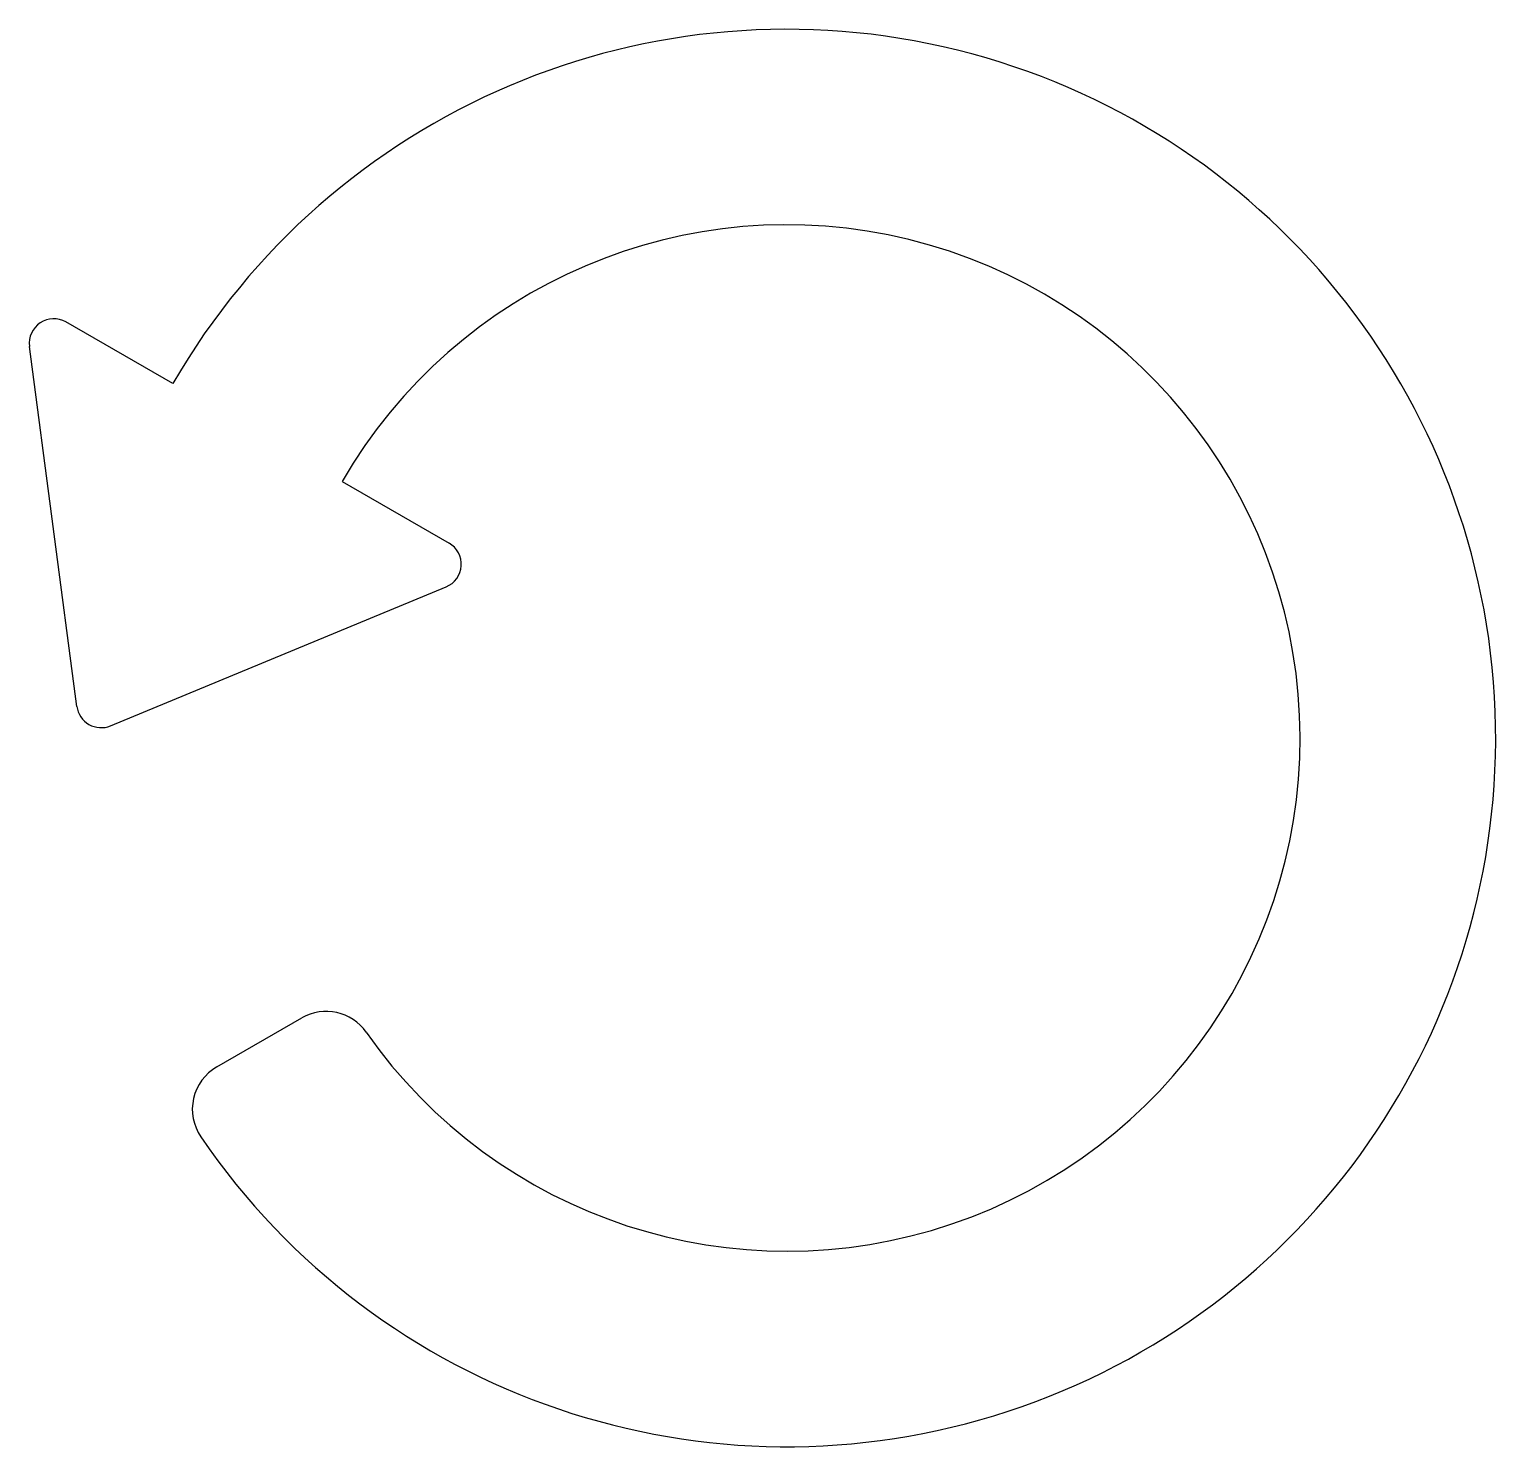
# Model space of a CAD drawing. Header units: millimetres. Extents: x 402.729 to 403.029, y 317.311 to 317.601.
import ezdxf

# ---------------------------------------------------------------- set-up
doc = ezdxf.new("R2010")
doc.units = ezdxf.units.MM
doc.layers.add('Object', color=7, linetype='Continuous')

msp = doc.modelspace()

# ---------------------------------------------------------------- linework, layer by layer
at = {"layer": 'Object', "color": 7, "linetype": 'Continuous'}
for p, q in [((402.758170105895, 317.5283943772184), (402.7363133062015, 317.5410134064051)), ((402.7385556969187, 317.4623547577139), (402.7288560818946, 317.536030648425)), ((402.7928111220464, 317.5083943772183), (402.8146679217399, 317.4957753480317)), ((402.7454263383874, 317.4583879910124), (402.8140813389016, 317.4868258233502)), ((402.7671515512801, 317.3885798171291), (402.7845281152788, 317.3986121810313))]:
    msp.add_line(p, q, dxfattribs=at)
for centre, radius, start, end in [((402.8837437894437, 317.4558943772183), 0.145, 214.2480226667565, 149.9999999999824), ((402.8837437894437, 317.4558943772183), 0.105, 214.9885419755706, 149.9999999999885), ((402.7338133062015, 317.5366832793861), 0.005, 60.00000000120561, 187.4999999999299), ((402.8121679217398, 317.4914452210127), 0.005, 292.5000000005617, 60.00000000040307), ((402.7435129212255, 317.463007388675), 0.005, 187.500000000015, 292.5000000003125), ((402.7895281152788, 317.3899519269935), 0.01000000000000019, 34.98854197569254, 120.0000000002047), ((402.7721515512801, 317.3799195630913), 0.01000000000001457, 120.0000000000855, 214.2480226668304)]:
    msp.add_arc(centre, radius, start, end, dxfattribs=at)

doc.saveas('drawing.dxf')
